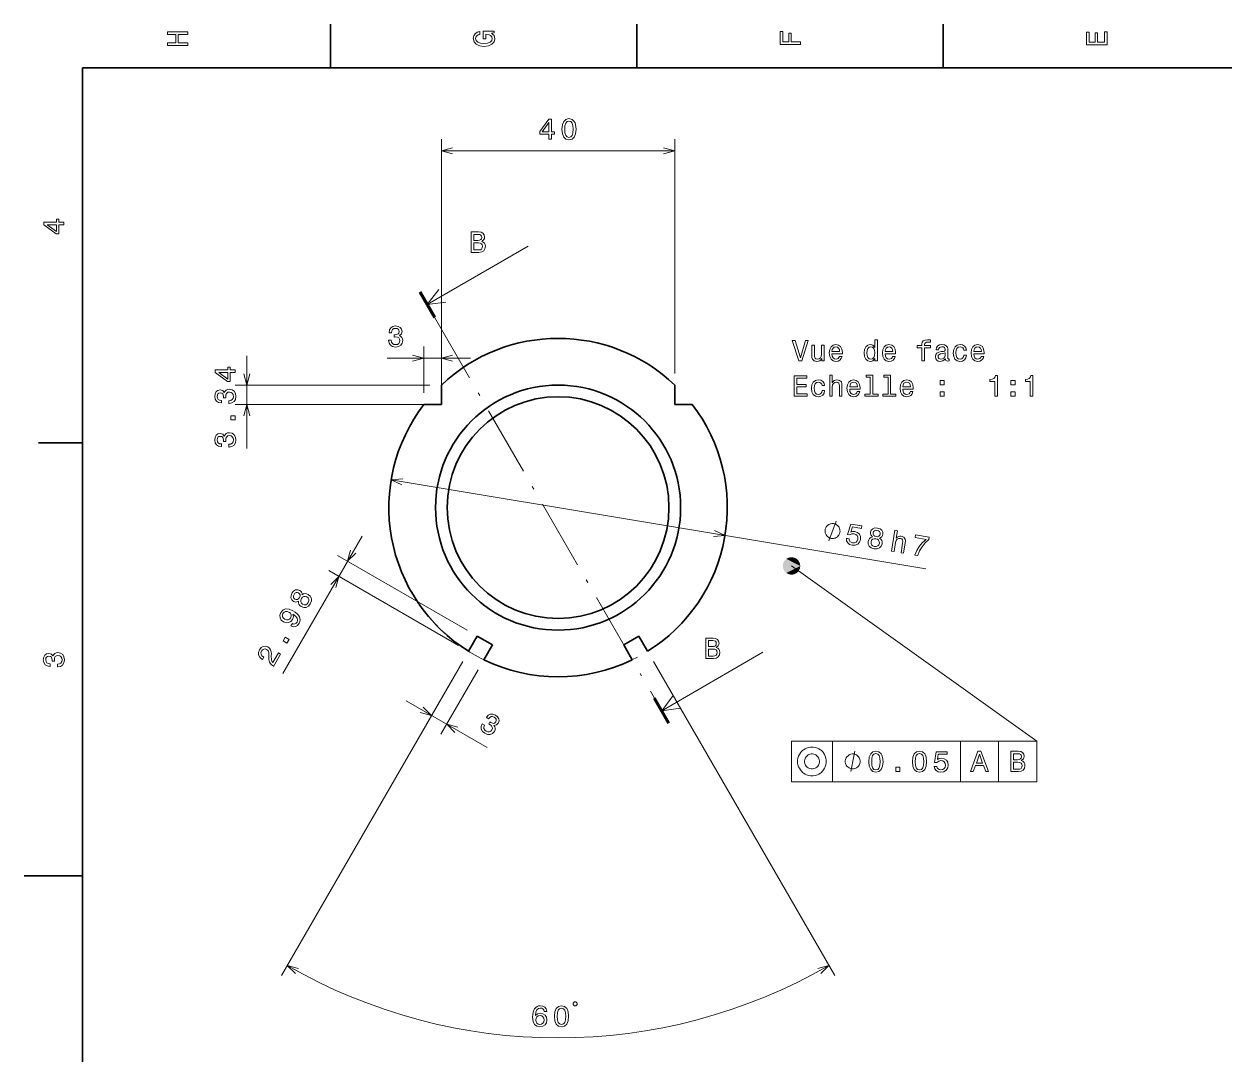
# Model space of a CAD drawing. Extents: x 0 to 420, y 0 to 297.
# Drawn here: x 0 to 205.8, y 117.8 to 294.5 of the extents above; entities that cross this region are included whole.
import ezdxf

# ---------------------------------------------------------------- set-up
doc = ezdxf.new("R2010")
doc.units = 0
doc.linetypes.add('DASHDOT', pattern=[18.5, 12, -3, 0.5, -3])

msp = doc.modelspace()

# ---------------------------------------------------------------- linework, layer by layer
at = {"color": 7, "lineweight": 35, "ltscale": 0.1875}
for p, q in [((52.5, 287), (52.5, 294.5)), ((105, 287), (105, 294.5)), ((157.5, 287), (157.5, 294.5)), ((10, 222.699997), (2.5, 222.699997))]:
    msp.add_line(p, q, dxfattribs=at)
at = {"color": 7, "lineweight": 35}
for p, q in [((410, 287), (10, 287)), ((10, 287), (10, 10))]:
    msp.add_line(p, q, dxfattribs=at)
at = {"color": 7, "lineweight": 13}
for p, q in [((71.519783, 234.62616), (71.519783, 274.755676)), ((111.519783, 234.62616), (111.519783, 274.755676)), ((71.519783, 272.755676), (111.519783, 272.755676)), ((69.519783, 232.62616), (36.200169, 232.62616)), ((69.519783, 229.289673), (36.200169, 229.289673)), ((62.912056, 216.379883), (154.530396, 201.155762)), ((44.34145, 183.176056), (57.955292, 206.75592)), ((75.943039, 190.597183), (53.723244, 203.425781)), ((74.451248, 188.013321), (52.231445, 200.841919)), ((75.183296, 185.281265), (44.103546, 131.449554)), ((107.85627, 185.281265), (138.93602, 131.449554)), ((109.273727, 176.826157), (126.594238, 186.826157)), ((131.519775, 171.62616), (173.535919, 171.62616)), ((131.519775, 164.62616), (173.535919, 164.62616))]:
    msp.add_line(p, q, dxfattribs=at)
at = {"color": 7, "lineweight": 13, "ltscale": 0.5}
msp.add_line((69.090149, 246.426163), (86.41066, 256.426147), dxfattribs=at)
at = {"color": 7, "lineweight": 100, "ltscale": 0.125}
for p, q in [((67.840149, 248.591217), (70.340149, 244.261093)), ((110.523727, 174.661102), (108.023727, 178.991226))]:
    msp.add_line(p, q, dxfattribs=at)
at = {"color": 7, "linetype": 'DASHDOT', "lineweight": 13}
msp.add_line((70.340149, 244.261093), (108.023727, 178.991226), dxfattribs=at)
at = {"color": 7, "lineweight": 13, "ltscale": 0.198543}
for p, q in [((68.519783, 231.289673), (68.519783, 239.2314)), ((71.519783, 231.289673), (71.519783, 239.2314))]:
    msp.add_line(p, q, dxfattribs=at)
at = {"color": 7, "lineweight": 13, "ltscale": 0.396619}
msp.add_line((38.200169, 221.761414), (38.200169, 237.62616), dxfattribs=at)
at = {"color": 7, "lineweight": 13, "ltscale": 0.357582}
msp.add_line((62.216522, 237.2314), (76.519783, 237.2314), dxfattribs=at)
at = {"color": 7, "lineweight": 35, "ltscale": 0.083412}
for p, q in [((71.519783, 232.62616), (71.519783, 229.289673)), ((111.519783, 232.62616), (111.519783, 229.289673))]:
    msp.add_line(p, q, dxfattribs=at)
at = {"color": 7, "lineweight": 35, "ltscale": 0.075}
for p, q in [((71.519783, 229.289673), (68.519783, 229.289673)), ((114.519783, 229.289673), (111.519783, 229.289673)), ((80.273163, 188.097183), (77.675095, 189.597183)), ((102.766403, 188.097183), (105.364471, 189.597183))]:
    msp.add_line(p, q, dxfattribs=at)
at = {"color": 7, "lineweight": 35, "ltscale": 0.07459}
for p, q in [((77.675095, 189.597183), (76.183296, 187.013321)), ((105.364471, 189.597183), (106.85627, 187.013321))]:
    msp.add_line(p, q, dxfattribs=at)
at = {"color": 7, "lineweight": 35, "ltscale": 0.073231}
for p, q in [((78.808548, 185.560394), (80.273163, 188.097183)), ((104.231018, 185.560394), (102.766403, 188.097183))]:
    msp.add_line(p, q, dxfattribs=at)
at = {"color": 7, "lineweight": 13, "ltscale": 0.317414}
msp.add_line((75.183296, 185.281265), (68.835022, 174.285736), dxfattribs=at)
at = {"color": 7, "lineweight": 13, "ltscale": 0.318772}
msp.add_line((77.808548, 183.828339), (71.433098, 172.785736), dxfattribs=at)
at = {"color": 7, "lineweight": 13, "ltscale": 0.400901}
msp.add_line((65.50489, 178.517776), (79.392494, 170.499771), dxfattribs=at)
at = {"color": 7, "lineweight": 13, "ltscale": 0.175}
for p, q in [((131.519775, 171.62616), (131.519775, 164.62616)), ((138.519775, 171.62616), (138.519775, 164.62616)), ((160.463867, 171.62616), (160.463867, 164.62616)), ((166.999893, 171.62616), (166.999893, 164.62616)), ((173.535919, 171.62616), (173.535919, 164.62616))]:
    msp.add_line(p, q, dxfattribs=at)
at = {"color": 7, "lineweight": 35, "ltscale": 0.25}
msp.add_line((10, 148.5), (0, 148.5), dxfattribs=at)
at = {"color": 7, "lineweight": 13}
for points in [[(28.083214, 290.829987), (28.083214, 291.299011), (26.439121, 291.299011), (26.439121, 292.701019), (28.083214, 292.701019), (28.083214, 293.164978), (24.583214, 293.164978), (24.583214, 292.701019), (26.010447, 292.701019), (26.010447, 291.299011), (24.583214, 291.299011), (24.583214, 290.829987)], [(80.114197, 292.922913), (80.583214, 293.008667), (80.583214, 293.260803), (78.692001, 293.260803), (78.692001, 291.984863), (79.120674, 291.984863), (79.120674, 292.771606), (79.15094, 292.771606), (79.614914, 292.71109), (79.957855, 292.549713), (80.174713, 292.302612), (80.245316, 291.994965), (80.154541, 291.652039), (79.882202, 291.384735), (79.433357, 291.213257), (78.818085, 291.15274), (78.207855, 291.208221), (77.759003, 291.3797), (77.486671, 291.652039), (77.390854, 292.020172), (77.441284, 292.272339), (77.582497, 292.479126), (77.819527, 292.630402), (78.137245, 292.716156), (78.137245, 293.215424), (77.653099, 293.08429), (77.289986, 292.837189), (77.068085, 292.489197), (76.987396, 292.050446), (77.113472, 291.475525), (77.481628, 291.041779), (78.0616, 290.764404), (78.833214, 290.668579), (79.609871, 290.764404), (80.189842, 291.041779), (80.557999, 291.450287), (80.679039, 291.964691), (80.638687, 292.252167), (80.537827, 292.509369), (80.361313, 292.731262)], [(133.083206, 290.966156), (133.083206, 291.43515), (131.474411, 291.43515), (131.474411, 292.907776), (131.055832, 292.907776), (131.055832, 291.43515), (130.006836, 291.43515), (130.006836, 293.245697), (129.583206, 293.245697), (129.583206, 290.966156)], [(185.583206, 290.940918), (185.583206, 293.159943), (185.159576, 293.159943), (185.159576, 291.404907), (183.974411, 291.404907), (183.974411, 292.968292), (183.555832, 292.968292), (183.555832, 291.404907), (182.506836, 291.404907), (182.506836, 293.119598), (182.083206, 293.119598), (182.083206, 290.940918)], [(89.929146, 274.755676), (90.383041, 274.755676), (90.383041, 275.623108), (90.882317, 275.623108), (90.882317, 276.026581), (90.383041, 276.026581), (90.383041, 278.180023), (89.924103, 278.180023), (88.390961, 276.066925), (88.390961, 275.623108), (89.929146, 275.623108)], [(92.172379, 276.465332), (92.248024, 275.673553), (92.485054, 275.108704), (92.863297, 274.765747), (93.387794, 274.654816), (93.907249, 274.765747), (94.285492, 275.108704), (94.517479, 275.673553), (94.598167, 276.465332), (94.517479, 277.252075), (94.421654, 277.564758), (94.285492, 277.82196), (93.907249, 278.164917), (93.387794, 278.280884), (92.863297, 278.164917), (92.485054, 277.816925), (92.248024, 277.252075)], [(92.656525, 276.465332), (92.696869, 277.075562), (92.822952, 277.514313), (93.049896, 277.771545), (93.387794, 277.862305), (93.72065, 277.771545), (93.947594, 277.514313), (94.073677, 277.075562), (94.114021, 276.465332), (94.073677, 275.850067), (93.947594, 275.411285), (93.72065, 275.154083), (93.387794, 275.068359), (93.049896, 275.154083), (92.822952, 275.411285), (92.696869, 275.850067)], [(88.814598, 276.026581), (89.929146, 277.595032), (89.929146, 276.026581)], [(6.833213, 260.077362), (6.833213, 260.53125), (5.965778, 260.53125), (5.965778, 261.030548), (5.56232, 261.030548), (5.56232, 260.53125), (3.408862, 260.53125), (3.408862, 260.072327), (5.521974, 258.539185), (5.965778, 258.539185), (5.965778, 260.077362)], [(5.56232, 258.96283), (3.993876, 260.077362), (5.56232, 260.077362)], [(78.436928, 257.257294), (78.789955, 257.549805), (78.88073, 257.74649), (78.910995, 257.988556), (78.845428, 258.366791), (78.648743, 258.63913), (78.331024, 258.805542), (77.887215, 258.866089), (76.641541, 258.866089), (76.641541, 255.366074), (77.957825, 255.366074), (78.426842, 255.436676), (78.774826, 255.643448), (78.991684, 255.971268), (79.067329, 256.41507), (79.021942, 256.712616), (78.900902, 256.959747), (78.704216, 257.141296)], [(77.791397, 257.413635), (77.105515, 257.413635), (77.105515, 258.447479), (77.831741, 258.447479), (78.104073, 258.417236), (78.295715, 258.326447), (78.411713, 258.170105), (78.452057, 257.93811), (78.40667, 257.706146), (78.285629, 257.544739), (78.078857, 257.443878)], [(77.902344, 255.784668), (77.105515, 255.784668), (77.105515, 256.98999), (77.856956, 256.98999), (78.174683, 256.954681), (78.401627, 256.848785), (78.537796, 256.667236), (78.583183, 256.404968), (78.537796, 256.127594), (78.411713, 255.935959), (78.199898, 255.819962)], [(62.463638, 240.330826), (62.463638, 240.295517), (62.544331, 239.811371), (62.781364, 239.448257), (63.15456, 239.216278), (63.648796, 239.130539), (64.173294, 239.216278), (64.566666, 239.438171), (64.818825, 239.791199), (64.909607, 240.245087), (64.869263, 240.542633), (64.758308, 240.784714), (64.576752, 240.971313), (64.334679, 241.107483), (64.662483, 241.379822), (64.778481, 241.813538), (64.702835, 242.206909), (64.485977, 242.504456), (64.13295, 242.691055), (63.648796, 242.756622), (63.194908, 242.675934), (62.846924, 242.454025), (62.61998, 242.100998), (62.544331, 241.631973), (62.544331, 241.59668), (62.993179, 241.59668), (63.033524, 241.919434), (63.16465, 242.151428), (63.376465, 242.292633), (63.674011, 242.343079), (63.93626, 242.302734), (64.127899, 242.196823), (64.243896, 242.025345), (64.289291, 241.793365), (64.243896, 241.546249), (64.122864, 241.379822), (63.911045, 241.278946), (63.623581, 241.248688), (63.426895, 241.253738), (63.426895, 240.855316), (63.674011, 240.865402), (63.991737, 240.820023), (64.228767, 240.698975), (64.36998, 240.502289), (64.42041, 240.245087), (64.364937, 239.952576), (64.218681, 239.735718), (63.986694, 239.599564), (63.679054, 239.554169), (63.361336, 239.604599), (63.129345, 239.75589), (62.983093, 239.997971), (62.927616, 240.330826)], [(133.915314, 240.274582), (133.037781, 237.294022), (132.135056, 240.274582), (131.655945, 240.274582), (132.785629, 236.769531), (133.289948, 236.769531), (134.394409, 240.274582)], [(137.117752, 239.477737), (136.67395, 239.477737), (136.67395, 237.914337), (136.62352, 237.551239), (136.477264, 237.288986), (136.25032, 237.127594), (135.952774, 237.077164), (135.715744, 237.117508), (135.564438, 237.238556), (135.478714, 237.445328), (135.458542, 237.737823), (135.458542, 239.477737), (135.01474, 239.477737), (135.01474, 237.697479), (135.029861, 237.339417), (135.125687, 237.04187), (135.418198, 236.769531), (135.887207, 236.673706), (136.139374, 236.709015), (136.356232, 236.799789), (136.542831, 236.956131), (136.694122, 237.183075), (136.694122, 236.769531), (137.117752, 236.769531)], [(138.454208, 237.995041), (140.229431, 237.995041), (140.234467, 238.201813), (140.153778, 238.781784), (139.931885, 239.2155), (139.578857, 239.477737), (139.109833, 239.573563), (138.650894, 239.472702), (138.297867, 239.190277), (138.070923, 238.731354), (137.990234, 238.12616), (138.065887, 237.505844), (138.292831, 237.051956), (138.640808, 236.769531), (139.094696, 236.673706), (139.488068, 236.739273), (139.810837, 236.910736), (140.047867, 237.183075), (140.184036, 237.546188), (139.745285, 237.546188), (139.654495, 237.344452), (139.523376, 237.193161), (139.150177, 237.072128), (138.862717, 237.127594), (138.645859, 237.304108), (138.504639, 237.591583), (138.454208, 237.979904)], [(138.454208, 238.36824), (138.509689, 238.716217), (138.645859, 238.973419), (138.852631, 239.129761), (139.124969, 239.185242), (139.392258, 239.129761), (139.59903, 238.973419), (139.725113, 238.716217), (139.770493, 238.36824)], [(145.8022, 237.188126), (145.8022, 236.769531), (146.246002, 236.769531), (146.246002, 240.390564), (145.807236, 240.390564), (145.807236, 239.064194), (145.469345, 239.447479), (145.262573, 239.538269), (145.025543, 239.573563), (144.596863, 239.472702), (144.264008, 239.190277), (144.04715, 238.736389), (143.971512, 238.12616), (144.04715, 237.51593), (144.264008, 237.056992), (144.596863, 236.769531), (145.025543, 236.673706), (145.262573, 236.709015), (145.47438, 236.799789)], [(145.101181, 239.175156), (145.393692, 239.104553), (145.615601, 238.907867), (145.746719, 238.580048), (145.79715, 238.12616), (145.746719, 237.667221), (145.615601, 237.339417), (145.393692, 237.13768), (145.101181, 237.072128), (144.823807, 237.13768), (144.612, 237.339417), (144.470779, 237.672272), (144.4254, 238.12616), (144.470779, 238.575012), (144.612, 238.902817), (144.823807, 239.104553)], [(147.562286, 237.995041), (149.337494, 237.995041), (149.342545, 238.201813), (149.261856, 238.781784), (149.039948, 239.2155), (148.68692, 239.477737), (148.217896, 239.573563), (147.758972, 239.472702), (147.405945, 239.190277), (147.179001, 238.731354), (147.098312, 238.12616), (147.17395, 237.505844), (147.400894, 237.051956), (147.748886, 236.769531), (148.202774, 236.673706), (148.596146, 236.739273), (148.918915, 236.910736), (149.155945, 237.183075), (149.292114, 237.546188), (148.853348, 237.546188), (148.762573, 237.344452), (148.631439, 237.193161), (148.258255, 237.072128), (147.970779, 237.127594), (147.753922, 237.304108), (147.612717, 237.591583), (147.562286, 237.979904)], [(147.562286, 238.36824), (147.617752, 238.716217), (147.753922, 238.973419), (147.960693, 239.129761), (148.233032, 239.185242), (148.50032, 239.129761), (148.707092, 238.973419), (148.833176, 238.716217), (148.878571, 238.36824)], [(153.861267, 239.008728), (153.861267, 236.769531), (154.305084, 236.769531), (154.305084, 239.008728), (155.313721, 239.008728), (155.313721, 239.386963), (154.305084, 239.386963), (154.305084, 239.553391), (154.340378, 239.755127), (154.456375, 239.891296), (154.653061, 239.971985), (154.935486, 240.002243), (155.313721, 239.982071), (155.313721, 240.365356), (154.834625, 240.390564), (154.400909, 240.345184), (154.098312, 240.209015), (153.916748, 239.971985), (153.861267, 239.634079), (153.861267, 239.386963), (153.049316, 239.386963), (153.049316, 239.008728)], [(157.890808, 237.122559), (157.890808, 237.107422), (157.916031, 236.935959), (157.991684, 236.814926), (158.309402, 236.719101), (158.556519, 236.759445), (158.556519, 237.102386), (158.450607, 237.08725), (158.309402, 237.152817), (158.28418, 237.354553), (158.28418, 238.756561), (158.223663, 239.114639), (158.04715, 239.366791), (157.739517, 239.518097), (157.305801, 239.573563), (156.882172, 239.513046), (156.569489, 239.341583), (156.372803, 239.07428), (156.307236, 238.721268), (156.307236, 238.690994), (156.705658, 238.690994), (156.740952, 238.902817), (156.851913, 239.054108), (157.033463, 239.144897), (157.290665, 239.180191), (157.537781, 239.154984), (157.714294, 239.07933), (157.820206, 238.948212), (157.855515, 238.766647), (157.835342, 238.55484), (157.754639, 238.448929), (157.552917, 238.398499), (157.174683, 238.358154), (156.740952, 238.267365), (156.433319, 238.105988), (156.25177, 237.853821), (156.196289, 237.480621), (156.246719, 237.147766), (156.403061, 236.90065), (156.655228, 236.744308), (157.003204, 236.688843), (157.472229, 236.794754)], [(161.042831, 238.580048), (161.481598, 238.580048), (161.390808, 238.983505), (161.17395, 239.301239), (160.83606, 239.497925), (160.397293, 239.573563), (159.913147, 239.472702), (159.544983, 239.190277), (159.313004, 238.731354), (159.232315, 238.116074), (159.307953, 237.505844), (159.534912, 237.051956), (159.892975, 236.769531), (160.382172, 236.673706), (160.815887, 236.749359), (161.153778, 236.961166), (161.385773, 237.294022), (161.486633, 237.737823), (161.063004, 237.737823), (160.98735, 237.455414), (160.846146, 237.243591), (160.644409, 237.112473), (160.397293, 237.072128), (160.089661, 237.13768), (159.867752, 237.339417), (159.731598, 237.667221), (159.686203, 238.131195), (159.731598, 238.585098), (159.872803, 238.912903), (160.099747, 239.114639), (160.397293, 239.185242), (160.659546, 239.139847), (160.856232, 239.023849), (160.98735, 238.832214)], [(162.742401, 237.995041), (164.517609, 237.995041), (164.522659, 238.201813), (164.441956, 238.781784), (164.220062, 239.2155), (163.867035, 239.477737), (163.39801, 239.573563), (162.939087, 239.472702), (162.58606, 239.190277), (162.359116, 238.731354), (162.278412, 238.12616), (162.354065, 237.505844), (162.581009, 237.051956), (162.929001, 236.769531), (163.382889, 236.673706), (163.77626, 236.739273), (164.09903, 236.910736), (164.33606, 237.183075), (164.472229, 237.546188), (164.033463, 237.546188), (163.942688, 237.344452), (163.811554, 237.193161), (163.438354, 237.072128), (163.150894, 237.127594), (162.934036, 237.304108), (162.792831, 237.591583), (162.742401, 237.979904)], [(162.742401, 238.36824), (162.797867, 238.716217), (162.934036, 238.973419), (163.140808, 239.129761), (163.413147, 239.185242), (163.680435, 239.129761), (163.887207, 238.973419), (164.01329, 238.716217), (164.058685, 238.36824)], [(157.840378, 237.717651), (157.779861, 237.455414), (157.618484, 237.253677), (157.376404, 237.122559), (157.078857, 237.077164), (156.887207, 237.102386), (156.751038, 237.183075), (156.665314, 237.32428), (156.640091, 237.520966), (156.660263, 237.697479), (156.740952, 237.823563), (157.063721, 237.964783), (157.472229, 238.025299), (157.840378, 238.146332)], [(36.200169, 234.764862), (36.200169, 235.21875), (35.332733, 235.21875), (35.332733, 235.718033), (34.929276, 235.718033), (34.929276, 235.21875), (32.775818, 235.21875), (32.775818, 234.759827), (34.888931, 233.226685), (35.332733, 233.226685), (35.332733, 234.764862)], [(34.929276, 233.650314), (33.360832, 234.764862), (34.929276, 234.764862)], [(131.978714, 230.722702), (134.197723, 230.722702), (134.197723, 231.146332), (132.442688, 231.146332), (132.442688, 232.331497), (134.006088, 232.331497), (134.006088, 232.750076), (132.442688, 232.750076), (132.442688, 233.799072), (134.157379, 233.799072), (134.157379, 234.222702), (131.978714, 234.222702)], [(136.754639, 232.533218), (137.193405, 232.533218), (137.102631, 232.936676), (136.885773, 233.25441), (136.547867, 233.451096), (136.109116, 233.526733), (135.624969, 233.425873), (135.256805, 233.143448), (135.024826, 232.684525), (134.944122, 232.069244), (135.019775, 231.459015), (135.246719, 231.005127), (135.604797, 230.722702), (136.093979, 230.626877), (136.527695, 230.70253), (136.865601, 230.914337), (137.09758, 231.247192), (137.198456, 231.690994), (136.774826, 231.690994), (136.699173, 231.408585), (136.557953, 231.196762), (136.356232, 231.065643), (136.109116, 231.025299), (135.801483, 231.090851), (135.579575, 231.292587), (135.443405, 231.620392), (135.39801, 232.084381), (135.443405, 232.538269), (135.58461, 232.866074), (135.811569, 233.06781), (136.109116, 233.138412), (136.371353, 233.093018), (136.568054, 232.97702), (136.699173, 232.785385)], [(138.065887, 230.722702), (138.509689, 230.722702), (138.509689, 232.286102), (138.555084, 232.644165), (138.701324, 232.906418), (138.928284, 233.06781), (139.230865, 233.128326), (139.472946, 233.077896), (139.624237, 232.941727), (139.69989, 232.714783), (139.725113, 232.412186), (139.725113, 230.722702), (140.168915, 230.722702), (140.168915, 232.50296), (140.148743, 232.861023), (140.057953, 233.158585), (139.760406, 233.430908), (139.296432, 233.526733), (139.044266, 233.49144), (138.827408, 233.395615), (138.645859, 233.244308), (138.509689, 233.037537), (138.509689, 234.343735), (138.065887, 234.343735)], [(141.490234, 231.948212), (143.265457, 231.948212), (143.270493, 232.154984), (143.189804, 232.734955), (142.967896, 233.168671), (142.614883, 233.430908), (142.145859, 233.526733), (141.68692, 233.425873), (141.333893, 233.143448), (141.106949, 232.684525), (141.02626, 232.07933), (141.101913, 231.459015), (141.328857, 231.005127), (141.676834, 230.722702), (142.130722, 230.626877), (142.524094, 230.692444), (142.846863, 230.863907), (143.083893, 231.136246), (143.220062, 231.499359), (142.781311, 231.499359), (142.690521, 231.297623), (142.559402, 231.146332), (142.186203, 231.025299), (141.898743, 231.080765), (141.681885, 231.257278), (141.540665, 231.544754), (141.490234, 231.933075)], [(141.490234, 232.321411), (141.545715, 232.669388), (141.681885, 232.92659), (141.888657, 233.082932), (142.16098, 233.138412), (142.428284, 233.082932), (142.635056, 232.92659), (142.761124, 232.669388), (142.806519, 232.321411)], [(145.020493, 233.970535), (145.020493, 231.095901), (144.107666, 231.095901), (144.107666, 230.722702), (146.372086, 230.722702), (146.372086, 231.095901), (145.464294, 231.095901), (145.464294, 234.343735), (144.324524, 234.343735), (144.324524, 233.970535)], [(148.056519, 233.970535), (148.056519, 231.095901), (147.143692, 231.095901), (147.143692, 230.722702), (149.408112, 230.722702), (149.408112, 231.095901), (148.50032, 231.095901), (148.50032, 234.343735), (147.36055, 234.343735), (147.36055, 233.970535)], [(150.598312, 231.948212), (152.37352, 231.948212), (152.378571, 232.154984), (152.297882, 232.734955), (152.075974, 233.168671), (151.722946, 233.430908), (151.253922, 233.526733), (150.794998, 233.425873), (150.441971, 233.143448), (150.215027, 232.684525), (150.134323, 232.07933), (150.209976, 231.459015), (150.43692, 231.005127), (150.784912, 230.722702), (151.2388, 230.626877), (151.632172, 230.692444), (151.954941, 230.863907), (152.191971, 231.136246), (152.328125, 231.499359), (151.889374, 231.499359), (151.798599, 231.297623), (151.667465, 231.146332), (151.294266, 231.025299), (151.006805, 231.080765), (150.789948, 231.257278), (150.648743, 231.544754), (150.598312, 231.933075)], [(150.598312, 232.321411), (150.653778, 232.669388), (150.789948, 232.92659), (150.996719, 233.082932), (151.269058, 233.138412), (151.536346, 233.082932), (151.743118, 232.92659), (151.869202, 232.669388), (151.914581, 232.321411)], [(156.977997, 232.679474), (157.67395, 232.679474), (157.67395, 233.430908), (156.977997, 233.430908)], [(166.343262, 230.722702), (166.802185, 230.722702), (166.802185, 234.247925), (166.459259, 234.247925), (166.368469, 233.940277), (166.18692, 233.733505), (165.909546, 233.612473), (165.52626, 233.572128), (165.52626, 233.21405), (166.343262, 233.21405)], [(169.12207, 232.679474), (169.818039, 232.679474), (169.818039, 233.430908), (169.12207, 233.430908)], [(172.415314, 230.722702), (172.874237, 230.722702), (172.874237, 234.247925), (172.531296, 234.247925), (172.440521, 233.940277), (172.258972, 233.733505), (171.981583, 233.612473), (171.598297, 233.572128), (171.598297, 233.21405), (172.415314, 233.21405)], [(35.100746, 229.480576), (35.136047, 229.480576), (35.620197, 229.561264), (35.983311, 229.798294), (36.215298, 230.171494), (36.301033, 230.665726), (36.215298, 231.190231), (35.993397, 231.583603), (35.640369, 231.835754), (35.186481, 231.926544), (34.888931, 231.8862), (34.646854, 231.775238), (34.460255, 231.593689), (34.324089, 231.351608), (34.051754, 231.679413), (33.618034, 231.79541), (33.224663, 231.719772), (32.927113, 231.502914), (32.740513, 231.149887), (32.674953, 230.665726), (32.755646, 230.211838), (32.977547, 229.863861), (33.33057, 229.636917), (33.799591, 229.561264), (33.834896, 229.561264), (33.834896, 230.010117), (33.512127, 230.050461), (33.28014, 230.18158), (33.138931, 230.393402), (33.088497, 230.690948), (33.128841, 230.953201), (33.234749, 231.144836), (33.406219, 231.260834), (33.63821, 231.306229), (33.885326, 231.260834), (34.051754, 231.139801), (34.152618, 230.927979), (34.182877, 230.640518), (34.177834, 230.443832), (34.576248, 230.443832), (34.566162, 230.690948), (34.611553, 231.008667), (34.73259, 231.245697), (34.929276, 231.386917), (35.186481, 231.437347), (35.478989, 231.381866), (35.695847, 231.235611), (35.832012, 231.003632), (35.877403, 230.695984), (35.826969, 230.378265), (35.675674, 230.146286), (35.433598, 230.000031), (35.100746, 229.94455)], [(156.977997, 230.722702), (157.67395, 230.722702), (157.67395, 231.474136), (156.977997, 231.474136)], [(169.12207, 230.722702), (169.818039, 230.722702), (169.818039, 231.474136), (169.12207, 231.474136)], [(36.200169, 226.667465), (36.200169, 227.363434), (35.448727, 227.363434), (35.448727, 226.667465)], [(35.100746, 222.00853), (35.136047, 222.00853), (35.620197, 222.089218), (35.983311, 222.326248), (36.215298, 222.699448), (36.301033, 223.19368), (36.215298, 223.718185), (35.993397, 224.111557), (35.640369, 224.363708), (35.186481, 224.454498), (34.888931, 224.414154), (34.646854, 224.303192), (34.460255, 224.121643), (34.324089, 223.879562), (34.051754, 224.207382), (33.618034, 224.323364), (33.224663, 224.247726), (32.927113, 224.030869), (32.740513, 223.677841), (32.674953, 223.19368), (32.755646, 222.739792), (32.977547, 222.391815), (33.33057, 222.164871), (33.799591, 222.089218), (33.834896, 222.089218), (33.834896, 222.538071), (33.512127, 222.578415), (33.28014, 222.709534), (33.138931, 222.921356), (33.088497, 223.218903), (33.128841, 223.481155), (33.234749, 223.672791), (33.406219, 223.788788), (33.63821, 223.834183), (33.885326, 223.788788), (34.051754, 223.667755), (34.152618, 223.455933), (34.182877, 223.168472), (34.177834, 222.971786), (34.576248, 222.971786), (34.566162, 223.218903), (34.611553, 223.536621), (34.73259, 223.773651), (34.929276, 223.914871), (35.186481, 223.965302), (35.478989, 223.909821), (35.695847, 223.763565), (35.832012, 223.531586), (35.877403, 223.223938), (35.826969, 222.906219), (35.675674, 222.67424), (35.433598, 222.527985), (35.100746, 222.472504)], [(139.811264, 207.40303), (139.830383, 207.518127), (139.811096, 207.757858), (139.782242, 207.940063), (139.74382, 208.064713), (139.65741, 208.25647), (139.513474, 208.457779), (139.359955, 208.601563), (139.254425, 208.678223), (139.09137, 208.764465), (138.870743, 208.86026), (138.755661, 208.879379), (138.640564, 208.898499), (138.400833, 208.879211), (138.218628, 208.850342), (138.093994, 208.81192), (137.902222, 208.725525), (137.700912, 208.581573), (137.557129, 208.42807), (137.480469, 208.32254), (137.394226, 208.15947), (137.298447, 207.938858), (137.279327, 207.823761), (137.260193, 207.708679), (137.279495, 207.468933), (137.30835, 207.286743), (137.346771, 207.162094), (137.433167, 206.970337), (137.577118, 206.769012), (137.730621, 206.625244), (137.836151, 206.548569), (137.999222, 206.462341), (138.219833, 206.366547), (138.33493, 206.347427), (138.450012, 206.328308), (138.689758, 206.347595), (138.871948, 206.376465), (138.996597, 206.414871), (139.188354, 206.501282), (139.389679, 206.645233), (139.533447, 206.798737), (139.610123, 206.904266), (139.69635, 207.067337), (139.792145, 207.287949)], [(140.924194, 206.369446), (140.965851, 205.943314), (141.156708, 205.584396), (141.481842, 205.325882), (141.927155, 205.175201), (142.444504, 205.181259), (142.878036, 205.359726), (143.191269, 205.706436), (143.368469, 206.188232), (143.360779, 206.664963), (143.182312, 207.06781), (142.848053, 207.363647), (142.379532, 207.528412), (141.99649, 207.530716), (141.680649, 207.41449), (141.974548, 208.321655), (143.486938, 208.070343), (143.554733, 208.478302), (141.709, 208.785004), (141.131165, 206.999664), (141.52916, 206.933533), (141.856567, 207.119415), (142.23877, 207.142807), (142.548065, 207.035172), (142.765396, 206.835464), (142.87912, 206.566071), (142.88176, 206.243546), (142.774948, 205.939209), (142.575241, 205.721893), (142.305847, 205.60817), (141.983322, 205.60553), (141.725433, 205.684174), (141.540466, 205.832489), (141.420975, 206.036392), (141.386871, 206.292572)], [(145.386124, 206.6147), (145.109253, 206.517563), (144.902893, 206.352478), (144.75293, 206.126892), (144.669327, 205.839142), (144.675354, 205.383148), (144.847168, 205.001846), (145.183914, 204.720932), (145.677307, 204.552032), (146.193848, 204.553116), (146.603348, 204.710022), (146.889236, 205.015259), (147.047394, 205.443985), (147.056366, 205.744125), (146.992401, 206.005264), (146.845535, 206.22905), (146.619934, 206.409683), (146.838776, 206.496017), (147.005356, 206.637039), (147.123001, 206.821991), (147.193359, 207.060806), (147.172455, 207.427261), (147.01062, 207.74556), (146.702911, 207.98584), (146.271698, 208.129074), (145.812378, 208.13382), (145.443497, 208.005966), (145.182449, 207.757935), (145.049133, 207.417114), (145.033493, 207.169205), (145.084991, 206.956146)], [(145.14859, 205.76973), (145.237183, 206.02597), (145.41452, 206.200989), (145.659882, 206.293152), (145.96582, 206.288315), (146.251923, 206.194763), (146.4543, 206.028214), (146.565506, 205.805237), (146.571442, 205.533295), (146.474564, 205.257996), (146.294739, 205.068039), (146.047729, 204.965942), (145.74675, 204.96994), (145.455688, 205.064316), (145.254974, 205.240814), (145.14624, 205.478714)], [(145.515137, 207.298767), (145.591309, 207.511063), (145.738815, 207.66037), (145.945221, 207.733429), (146.205566, 207.731064), (146.447708, 207.649933), (146.6194, 207.514053), (146.710693, 207.325058), (146.719086, 207.098709), (146.637115, 206.882278), (146.48877, 206.727997), (146.280716, 206.644989), (146.026184, 206.651489), (145.779068, 206.733459), (145.6082, 206.874313), (145.517731, 207.068283)], [(148.645447, 204.161072), (149.083252, 204.088318), (149.339523, 205.630585), (149.442993, 205.976364), (149.630249, 206.21109), (149.880585, 206.333084), (150.189011, 206.343185), (150.41954, 206.253754), (150.546478, 206.094635), (150.583893, 205.858353), (150.559174, 205.555725), (150.282227, 203.889099), (150.720032, 203.816345), (151.011841, 205.572525), (151.050644, 205.929062), (151.009872, 206.237457), (150.760986, 206.554886), (150.318985, 206.725464), (150.064453, 206.731979), (149.834824, 206.673004), (149.63092, 206.553513), (149.462708, 206.371857), (149.676819, 207.660385), (149.239014, 207.733139)], [(152.669235, 203.492447), (153.171707, 203.408951), (153.47229, 204.202545), (153.888153, 204.920746), (154.414322, 205.564392), (155.057419, 206.142578), (155.126038, 206.555511), (152.757935, 206.94902), (152.682709, 206.496292), (154.573212, 206.182144), (153.914352, 205.601456), (153.384857, 204.968597), (152.972321, 204.270294)], [(47.026295, 195.598663), (47.019981, 195.305313), (47.102062, 195.054108), (47.260597, 194.834457), (47.500629, 194.655106), (47.929691, 194.500565), (48.347046, 194.527481), (48.72834, 194.744095), (49.059792, 195.146729), (49.240227, 195.630722), (49.237175, 196.069229), (49.051807, 196.444138), (48.705963, 196.742813), (48.428104, 196.856644), (48.16114, 196.888489), (47.900024, 196.82959), (47.651653, 196.681824), (47.647697, 196.917038), (47.574173, 197.122543), (47.442337, 197.297653), (47.243454, 197.447418), (46.893013, 197.55658), (46.538155, 197.516876), (46.205086, 197.313171), (45.919514, 196.959763), (45.753716, 196.531387), (45.743847, 196.141083), (45.884369, 195.809555), (46.156639, 195.565002), (46.383259, 195.463287), (46.60083, 195.436661)], [(46.431133, 195.959747), (46.259132, 196.105637), (46.171154, 196.296204), (46.175259, 196.515121), (46.268921, 196.758041), (46.429943, 196.956238), (46.617481, 197.06926), (46.826496, 197.088348), (47.041363, 197.016693), (47.21521, 196.863922), (47.307556, 196.670837), (47.312187, 196.446869), (47.216682, 196.210846), (47.053139, 196.00827), (46.861229, 195.897781), (46.647846, 195.88121)], [(47.733971, 195.079437), (47.525185, 195.252396), (47.423607, 195.479919), (47.423523, 195.74202), (47.535515, 196.026764), (47.723598, 196.261765), (47.950626, 196.392731), (48.198456, 196.418533), (48.455151, 196.328568), (48.678886, 196.141159), (48.793564, 195.906067), (48.802383, 195.638916), (48.692917, 195.358536), (48.502312, 195.119186), (48.266548, 194.99324), (48.005615, 194.975021)], [(45.748024, 191.347168), (46.130882, 191.21347), (46.505733, 191.247467), (46.84317, 191.448639), (47.131264, 191.806412), (47.249466, 192.081757), (47.304493, 192.358612), (47.282574, 192.633331), (47.186222, 192.910248), (47.021652, 193.179962), (46.780136, 193.447525), (46.472244, 193.700989), (46.091774, 193.949768), (45.433079, 194.231064), (44.859661, 194.276779), (44.392185, 194.092453), (44.026287, 193.680603), (43.857784, 193.207184), (43.880829, 192.762955), (44.082993, 192.366714), (44.44883, 192.062317), (44.908463, 191.890121), (45.34581, 191.911316), (45.723228, 192.101059), (46.013168, 192.45195), (46.167213, 192.9104), (46.09293, 193.36676), (46.537384, 193.016983), (46.801731, 192.678009), (46.883446, 192.34549), (46.78001, 192.01503), (46.618317, 191.805573), (46.426407, 191.695084), (46.210503, 191.674149), (45.980011, 191.748993)], [(44.689056, 192.488495), (44.443485, 192.688507), (44.300079, 192.934357), (44.275635, 193.204697), (44.371326, 193.481384), (44.568142, 193.711334), (44.817009, 193.829712), (45.09726, 193.830963), (45.395786, 193.722672), (45.643204, 193.515762), (45.777874, 193.274963), (45.78854, 193.000916), (45.678398, 192.70929), (45.496033, 192.494278), (45.260944, 192.379608), (44.989429, 192.373306)], [(45.062428, 188.42482), (45.410412, 189.027542), (44.759644, 189.403259), (44.411659, 188.800537)], [(42.753132, 184.425003), (43.955944, 186.508331), (43.580334, 186.725189), (42.629684, 185.078613), (42.477364, 185.288849), (42.397804, 185.544418), (42.367607, 186.208252), (42.385357, 186.541595), (42.363979, 186.938278), (42.264114, 187.269638), (42.074512, 187.536331), (41.807102, 187.748962), (41.397358, 187.886536), (40.990585, 187.847687), (40.625591, 187.63913), (40.325565, 187.270767), (40.157742, 186.808609), (40.17894, 186.371262), (40.387989, 185.976868), (40.780033, 185.657349), (40.841179, 185.62204), (41.070644, 186.019485), (41.035706, 186.039658), (40.761406, 186.250443), (40.611111, 186.494446), (40.579777, 186.762939), (40.675468, 187.039627), (40.865395, 187.267731), (41.083015, 187.392502), (41.323956, 187.416443), (41.563183, 187.336563), (41.746437, 187.190002), (41.868862, 187.008667), (41.936668, 186.783173), (41.956745, 186.51535), (41.947731, 186.176971), (41.971401, 185.592621), (42.08567, 185.124817), (42.331688, 184.744019), (42.740032, 184.432556)], [(118.620506, 187.657288), (118.973534, 187.949799), (119.064308, 188.146484), (119.094574, 188.388565), (119.029007, 188.7668), (118.832321, 189.039139), (118.514603, 189.205566), (118.070793, 189.266083), (116.825119, 189.266083), (116.825119, 185.766083), (118.141403, 185.766083), (118.61042, 185.836685), (118.958405, 186.043457), (119.175262, 186.371277), (119.250908, 186.815079), (119.205521, 187.112625), (119.08448, 187.359741), (118.887794, 187.541306)], [(117.974976, 187.813629), (117.289093, 187.813629), (117.289093, 188.847488), (118.01532, 188.847488), (118.287651, 188.81723), (118.479294, 188.726456), (118.595291, 188.570114), (118.635635, 188.338135), (118.590248, 188.10614), (118.469208, 187.944763), (118.262436, 187.843887)], [(118.085922, 186.184677), (117.289093, 186.184677), (117.289093, 187.389999), (118.040535, 187.389999), (118.358261, 187.354706), (118.585205, 187.248795), (118.721375, 187.06723), (118.766762, 186.804993), (118.721375, 186.527603), (118.595291, 186.335968), (118.383476, 186.219971)], [(5.73379, 184.329117), (5.769093, 184.329117), (6.253242, 184.409805), (6.616354, 184.646835), (6.848343, 185.020035), (6.934078, 185.514282), (6.848343, 186.038773), (6.626441, 186.432144), (6.273415, 186.684311), (5.819525, 186.775085), (5.521974, 186.734741), (5.279899, 186.623795), (5.0933, 186.44223), (4.957133, 186.20015), (4.684798, 186.527969), (4.251081, 186.643967), (3.857709, 186.568314), (3.560158, 186.351456), (3.373559, 185.998428), (3.307997, 185.514282), (3.388689, 185.060394), (3.610591, 184.712402), (3.963617, 184.485458), (4.432637, 184.409805), (4.46794, 184.409805), (4.46794, 184.858658), (4.145173, 184.899002), (3.913184, 185.030121), (3.771974, 185.241943), (3.721542, 185.53949), (3.761888, 185.801743), (3.867795, 185.993378), (4.039265, 186.109375), (4.271254, 186.15477), (4.518372, 186.109375), (4.684798, 185.988342), (4.785663, 185.77652), (4.815922, 185.489059), (4.810879, 185.292374), (5.209294, 185.292374), (5.199208, 185.53949), (5.244596, 185.857224), (5.365634, 186.094254), (5.56232, 186.235458), (5.819525, 186.285889), (6.112032, 186.230423), (6.328891, 186.084167), (6.465058, 185.852173), (6.510447, 185.54454), (6.460014, 185.226807), (6.308718, 184.994827), (6.066643, 184.848572), (5.73379, 184.793091)], [(78.526947, 174.5784), (78.509293, 174.547821), (78.337097, 174.088196), (78.360817, 173.655212), (78.568024, 173.2677), (78.953178, 172.94635), (79.450272, 172.758347), (79.901894, 172.75383), (80.296783, 172.933472), (80.602348, 173.281174), (80.716179, 173.559021), (80.741135, 173.824158), (80.6772, 174.076523), (80.535645, 174.315491), (80.955696, 174.387436), (81.27301, 174.705048), (81.404182, 175.083542), (81.365158, 175.449646), (81.152725, 175.787766), (80.76622, 176.086624), (80.332794, 176.243683), (79.920479, 176.225494), (79.547424, 176.033249), (79.247406, 175.664886), (79.229752, 175.634308), (79.618469, 175.409882), (79.814789, 175.66925), (80.044342, 175.804596), (80.298386, 175.820969), (80.581284, 175.715881), (80.788223, 175.549805), (80.901237, 175.362274), (80.915955, 175.155777), (80.839272, 174.932175), (80.676407, 174.74086), (80.488373, 174.657242), (80.254501, 174.675797), (79.990417, 174.793335), (79.822609, 174.896042), (79.623398, 174.550995), (79.842453, 174.436172), (80.094917, 174.238007), (80.23967, 174.014664), (80.263618, 173.773727), (80.178696, 173.525772), (79.984398, 173.300186), (79.749306, 173.185516), (79.480316, 173.183578), (79.1912, 173.298096), (78.941261, 173.500626), (78.816002, 173.74765), (78.810379, 174.030411), (78.928764, 174.346405)], [(137.469772, 168.12616), (137.469772, 168.359497), (137.411438, 168.709488), (137.353104, 168.884491), (137.294769, 169.059494), (137.178116, 169.292831), (137.003113, 169.584488), (136.886444, 169.759491), (136.769775, 169.87616), (136.653107, 169.992828), (136.478104, 170.109497), (136.186447, 170.2845), (135.95311, 170.401154), (135.778107, 170.459488), (135.603104, 170.517822), (135.253113, 170.576157), (135.019775, 170.576157), (134.786438, 170.576157), (134.436447, 170.517822), (134.261444, 170.459488), (134.086441, 170.401154), (133.853104, 170.2845), (133.561447, 170.109497), (133.386444, 169.992828), (133.269775, 169.87616), (133.153107, 169.759491), (133.036438, 169.584488), (132.861435, 169.292831), (132.744781, 169.059494), (132.686447, 168.884491), (132.628113, 168.709488), (132.569778, 168.359497), (132.569778, 168.12616), (132.569778, 167.892822), (132.628113, 167.542831), (132.686447, 167.367828), (132.744781, 167.192825), (132.861435, 166.959488), (133.036438, 166.667831), (133.153107, 166.492828), (133.269775, 166.37616), (133.386444, 166.259491), (133.561447, 166.142822), (133.853104, 165.967819), (134.086441, 165.851166), (134.261444, 165.792831), (134.436447, 165.734497), (134.786438, 165.676163), (135.019775, 165.676163), (135.253113, 165.676163), (135.603104, 165.734497), (135.778107, 165.792831), (135.95311, 165.851166), (136.186447, 165.967819), (136.478104, 166.142822), (136.653107, 166.259491), (136.769775, 166.37616), (136.886444, 166.492828), (137.003113, 166.667831), (137.178116, 166.959488), (137.294769, 167.192825), (137.353104, 167.367828), (137.411438, 167.542831), (137.469772, 167.892822)], [(136.303116, 168.12616), (136.303116, 168.242828), (136.244781, 168.476166), (136.186447, 168.651154), (136.128113, 168.767822), (136.011444, 168.942825), (135.836441, 169.117828), (135.661438, 169.234497), (135.544769, 169.292831), (135.369781, 169.351166), (135.136444, 169.4095), (135.019775, 169.4095), (134.903107, 169.4095), (134.669769, 169.351166), (134.494781, 169.292831), (134.378113, 169.234497), (134.20311, 169.117828), (134.028107, 168.942825), (133.911438, 168.767822), (133.853104, 168.651154), (133.794769, 168.476166), (133.736435, 168.242828), (133.736435, 168.12616), (133.736435, 168.009491), (133.794769, 167.776154), (133.853104, 167.601166), (133.911438, 167.484497), (134.028107, 167.309494), (134.20311, 167.134491), (134.378113, 167.017822), (134.494781, 166.959488), (134.669769, 166.901154), (134.903107, 166.842819), (135.019775, 166.842819), (135.136444, 166.842819), (135.369781, 166.901154), (135.544769, 166.959488), (135.661438, 167.017822), (135.836441, 167.134491), (136.011444, 167.309494), (136.128113, 167.484497), (136.186447, 167.601166), (136.244781, 167.776154), (136.303116, 168.009491)], [(143.303116, 168.12616), (143.303116, 168.242828), (143.244781, 168.476166), (143.186447, 168.651154), (143.128113, 168.767822), (143.011444, 168.942825), (142.836441, 169.117828), (142.661438, 169.234497), (142.544769, 169.292831), (142.369781, 169.351166), (142.136444, 169.4095), (142.019775, 169.4095), (141.903107, 169.4095), (141.669769, 169.351166), (141.494781, 169.292831), (141.378113, 169.234497), (141.20311, 169.117828), (141.028107, 168.942825), (140.911438, 168.767822), (140.853104, 168.651154), (140.794769, 168.476166), (140.736435, 168.242828), (140.736435, 168.12616), (140.736435, 168.009491), (140.794769, 167.776154), (140.853104, 167.601166), (140.911438, 167.484497), (141.028107, 167.309494), (141.20311, 167.134491), (141.378113, 167.017822), (141.494781, 166.959488), (141.669769, 166.901154), (141.903107, 166.842819), (142.019775, 166.842819), (142.136444, 166.842819), (142.369781, 166.901154), (142.544769, 166.959488), (142.661438, 167.017822), (142.836441, 167.134491), (143.011444, 167.309494), (143.128113, 167.484497), (143.186447, 167.601166), (143.244781, 167.776154), (143.303116, 168.009491)], [(144.772369, 168.085815), (144.848022, 167.294022), (145.085052, 166.729187), (145.463287, 166.386246), (145.987793, 166.275299), (146.507233, 166.386246), (146.885483, 166.729187), (147.117462, 167.294022), (147.198166, 168.085815), (147.117462, 168.872559), (147.021652, 169.185242), (146.885483, 169.442444), (146.507233, 169.785385), (145.987793, 169.901382), (145.463287, 169.785385), (145.085052, 169.437393), (144.848022, 168.872559)], [(145.256516, 168.085815), (145.29686, 168.696045), (145.422943, 169.134811), (145.649887, 169.392014), (145.987793, 169.482788), (146.320633, 169.392014), (146.547592, 169.134811), (146.67366, 168.696045), (146.714005, 168.085815), (146.67366, 167.470535), (146.547592, 167.031784), (146.320633, 166.774582), (145.987793, 166.688843), (145.649887, 166.774582), (145.422943, 167.031784), (145.29686, 167.470535)], [(152.244415, 168.085815), (152.320068, 167.294022), (152.557098, 166.729187), (152.935333, 166.386246), (153.459839, 166.275299), (153.979279, 166.386246), (154.357529, 166.729187), (154.589508, 167.294022), (154.670212, 168.085815), (154.589508, 168.872559), (154.493698, 169.185242), (154.357529, 169.442444), (153.979279, 169.785385), (153.459839, 169.901382), (152.935333, 169.785385), (152.557098, 169.437393), (152.320068, 168.872559)], [(152.728561, 168.085815), (152.768906, 168.696045), (152.894989, 169.134811), (153.121933, 169.392014), (153.459839, 169.482788), (153.792679, 169.392014), (154.019623, 169.134811), (154.145706, 168.696045), (154.18605, 168.085815), (154.145706, 167.470535), (154.019623, 167.031784), (153.792679, 166.774582), (153.459839, 166.688843), (153.121933, 166.774582), (152.894989, 167.031784), (152.768906, 167.470535)], [(155.945129, 167.288986), (156.056091, 166.875443), (156.303207, 166.552673), (156.666321, 166.350937), (157.130295, 166.275299), (157.639664, 166.366074), (158.038071, 166.61319), (158.290237, 167.006561), (158.386063, 167.51088), (158.300323, 167.979904), (158.058243, 168.348068), (157.680008, 168.585098), (157.190811, 168.670822), (156.812576, 168.610306), (156.520065, 168.443878), (156.66127, 169.386963), (158.194412, 169.386963), (158.194412, 169.800507), (156.32338, 169.800507), (156.046005, 167.944611), (156.449463, 167.944611), (156.741959, 168.181641), (157.115158, 168.267365), (157.437927, 168.211899), (157.685043, 168.050507), (157.841385, 167.803391), (157.896866, 167.485672), (157.841385, 167.167953), (157.680008, 166.920822), (157.432892, 166.764481), (157.115158, 166.709015), (156.84787, 166.744308), (156.641098, 166.860306), (156.489807, 167.04187), (156.414154, 167.288986)], [(149.375824, 166.37616), (150.071793, 166.37616), (150.071793, 167.127594), (149.375824, 167.127594)], [(89.578812, 125.301331), (89.482994, 125.709831), (89.261093, 126.012428), (88.918152, 126.204071), (88.474342, 126.26963), (88.176796, 126.234329), (87.919594, 126.138504), (87.692642, 125.98217), (87.501007, 125.760269), (87.349709, 125.482887), (87.238754, 125.144989), (87.168152, 124.746574), (87.14798, 124.297729), (87.228668, 123.581589), (87.475784, 123.062141), (87.874199, 122.749458), (88.418869, 122.643547), (88.908066, 122.734329), (89.281265, 122.971359), (89.523338, 123.344559), (89.60907, 123.818626), (89.523338, 124.297729), (89.291351, 124.665886), (88.933281, 124.897873), (88.489479, 124.978561), (88.010368, 124.877701), (87.652298, 124.590233), (87.727951, 125.144989), (87.889328, 125.543404), (88.136452, 125.780441), (88.479385, 125.86113), (88.731552, 125.820786), (88.923195, 125.714874), (89.049271, 125.538361), (89.114838, 125.301331)], [(90.889046, 124.454071), (90.964691, 123.662285), (91.201721, 123.097443), (91.579964, 122.754501), (92.104462, 122.643547), (92.623917, 122.754501), (93.002159, 123.097443), (93.234146, 123.662285), (93.314835, 124.454071), (93.234146, 125.240814), (93.138321, 125.55349), (93.002159, 125.810699), (92.623917, 126.153641), (92.104462, 126.26963), (91.579964, 126.153641), (91.201721, 125.805656), (90.964691, 125.240814)], [(91.373192, 124.454071), (91.413536, 125.064301), (91.539619, 125.503059), (91.766563, 125.760269), (92.104462, 125.851044), (92.437317, 125.760269), (92.664261, 125.503059), (92.790337, 125.064301), (92.830688, 124.454071), (92.790337, 123.838799), (92.664261, 123.400032), (92.437317, 123.14283), (92.104462, 123.057098), (91.766563, 123.14283), (91.539619, 123.400032), (91.413536, 123.838799)], [(94.322472, 126.244423), (94.555809, 126.244423), (94.789139, 126.477753), (94.789139, 126.71109), (94.555809, 126.94442), (94.322472, 126.94442), (94.089142, 126.71109), (94.089142, 126.477753)], [(89.119881, 123.813576), (89.064407, 123.495857), (88.923195, 123.253784), (88.696251, 123.0924), (88.413826, 123.041969), (88.11628, 123.0924), (87.889328, 123.248741), (87.74308, 123.490814), (87.697685, 123.808533), (87.748123, 124.121216), (87.889328, 124.358246), (88.121323, 124.509544), (88.433998, 124.565018), (88.706337, 124.509544), (88.923195, 124.363289), (89.064407, 124.126259)]]:
    msp.add_lwpolyline(points, close=True, dxfattribs=at)
for points in [[(73.451637, 273.273315), (71.519783, 272.755676), (73.451637, 272.238037)], [(109.587929, 272.238037), (111.519783, 272.755676), (109.587929, 273.273315)], [(71.066902, 249.002319), (69.090149, 246.426163), (72.309547, 246.850006)], [(66.587929, 236.71376), (68.519783, 237.2314), (66.587929, 237.749039)], [(73.451637, 237.749039), (71.519783, 237.2314), (73.451637, 236.71376)], [(37.682529, 234.558014), (38.200169, 232.62616), (38.717808, 234.558014)], [(38.717808, 227.357834), (38.200169, 229.289673), (37.682529, 227.357834)], [(64.902626, 216.573837), (62.912056, 216.379883), (64.732925, 215.552567)], [(137.913162, 205.944443), (139.177429, 209.282364)], [(118.13694, 206.678482), (120.12751, 206.872437), (118.306641, 207.699753)], [(55.972931, 204.357635), (55.455292, 202.425781), (56.869507, 203.839996)], [(53.445858, 197.910065), (53.963497, 199.841919), (52.549282, 198.427704)], [(131.519775, 201.62616), (173.535919, 171.62616)], [(111.250481, 179.402313), (109.273727, 176.826157), (112.493126, 177.25)], [(67.903168, 176.535416), (69.835022, 176.017776), (68.420807, 177.431992)], [(74.364944, 174.000153), (72.433098, 174.517776), (73.847305, 173.103577)], [(141.669769, 166.37616), (142.369781, 169.87616)], [(47.035397, 132.663971), (45.103546, 133.18161), (46.517757, 131.767395)], [(136.521805, 131.767395), (137.93602, 133.18161), (136.004166, 132.663971)]]:
    msp.add_lwpolyline(points, dxfattribs=at)
at = {"color": 7, "lineweight": 5}
for points in [[(162.19873, 166.37616), (162.66272, 166.37616), (163.030869, 167.404984), (164.427841, 167.404984), (164.796005, 166.37616), (165.270065, 166.37616), (163.98909, 169.88121), (163.47467, 169.88121)], [(163.192261, 167.833649), (163.731873, 169.376877), (164.2715, 167.833649)], [(170.898315, 168.267365), (171.251328, 168.559875), (171.342117, 168.756561), (171.372375, 168.998642), (171.306808, 169.376877), (171.110123, 169.649216), (170.792404, 169.815643), (170.348602, 169.87616), (169.102921, 169.87616), (169.102921, 166.37616), (170.419205, 166.37616), (170.888214, 166.446762), (171.236206, 166.653534), (171.453064, 166.981354), (171.528717, 167.425156), (171.483322, 167.722702), (171.362289, 167.969818), (171.165604, 168.151382)], [(170.252777, 168.423706), (169.566895, 168.423706), (169.566895, 169.457565), (170.293121, 169.457565), (170.56546, 169.427307), (170.757095, 169.336533), (170.873093, 169.180191), (170.913437, 168.948212), (170.868042, 168.716217), (170.747009, 168.55484), (170.540237, 168.453964)], [(170.363724, 166.794754), (169.566895, 166.794754), (169.566895, 168.000076), (170.318344, 168.000076), (170.636063, 167.964783), (170.863007, 167.858871), (170.999176, 167.677307), (171.044556, 167.41507), (170.999176, 167.13768), (170.873093, 166.946045), (170.66127, 166.830048)]]:
    msp.add_lwpolyline(points, close=True, dxfattribs=at)
at = {"color": 7, "lineweight": 35}
for radius in [21, 19]:
    msp.add_circle((91.519783, 211.62616), radius, dxfattribs=at)
for start, end in [(46.397178, 133.602817), (142.476489, 238.072586), (301.927409, 37.523512), (244.003362, 295.99664)]:
    msp.add_arc((91.519783, 211.62616), 29, start, end, dxfattribs=at)
at = {"color": 7, "lineweight": 13}
for centre, radius, start, end in [((91.519783, 211.62616), 29, 166.613995, 297.975988), ((91.519783, 213.576889), 92.832474, 240.00001, 299.999992)]:
    msp.add_arc(centre, radius, start, end, dxfattribs=at)
for points in [[(133.019775, 201.62616), (130.093185, 202.089691), (130.093185, 201.162628), (130.019775, 201.62616)], [(133.019775, 201.62616), (130.638092, 202.839691), (130.093185, 202.089691), (130.306244, 202.507843)], [(133.019775, 201.62616), (131.519775, 203.12616), (130.638092, 202.839691), (131.056244, 203.05275)], [(133.019775, 201.62616), (132.401459, 202.839691), (131.519775, 203.12616), (131.983307, 203.05275)], [(133.019775, 201.62616), (132.946365, 202.089691), (132.401459, 202.839691), (132.733307, 202.507843)], [(133.019775, 201.62616), (130.093185, 201.162628), (130.638092, 200.412628), (130.306244, 200.744476)], [(133.019775, 201.62616), (130.638092, 200.412628), (131.519775, 200.12616), (131.056244, 200.19957)], [(133.019775, 201.62616), (131.519775, 200.12616), (132.401459, 200.412628), (131.983307, 200.19957)], [(133.019775, 201.62616), (132.401459, 200.412628), (132.946365, 201.162628), (132.733307, 200.744476)], [(133.019775, 201.62616), (132.946365, 201.162628), (133.019775, 201.62616)]]:
    msp.add_solid(points, dxfattribs=at)

doc.saveas('drawing.dxf')
